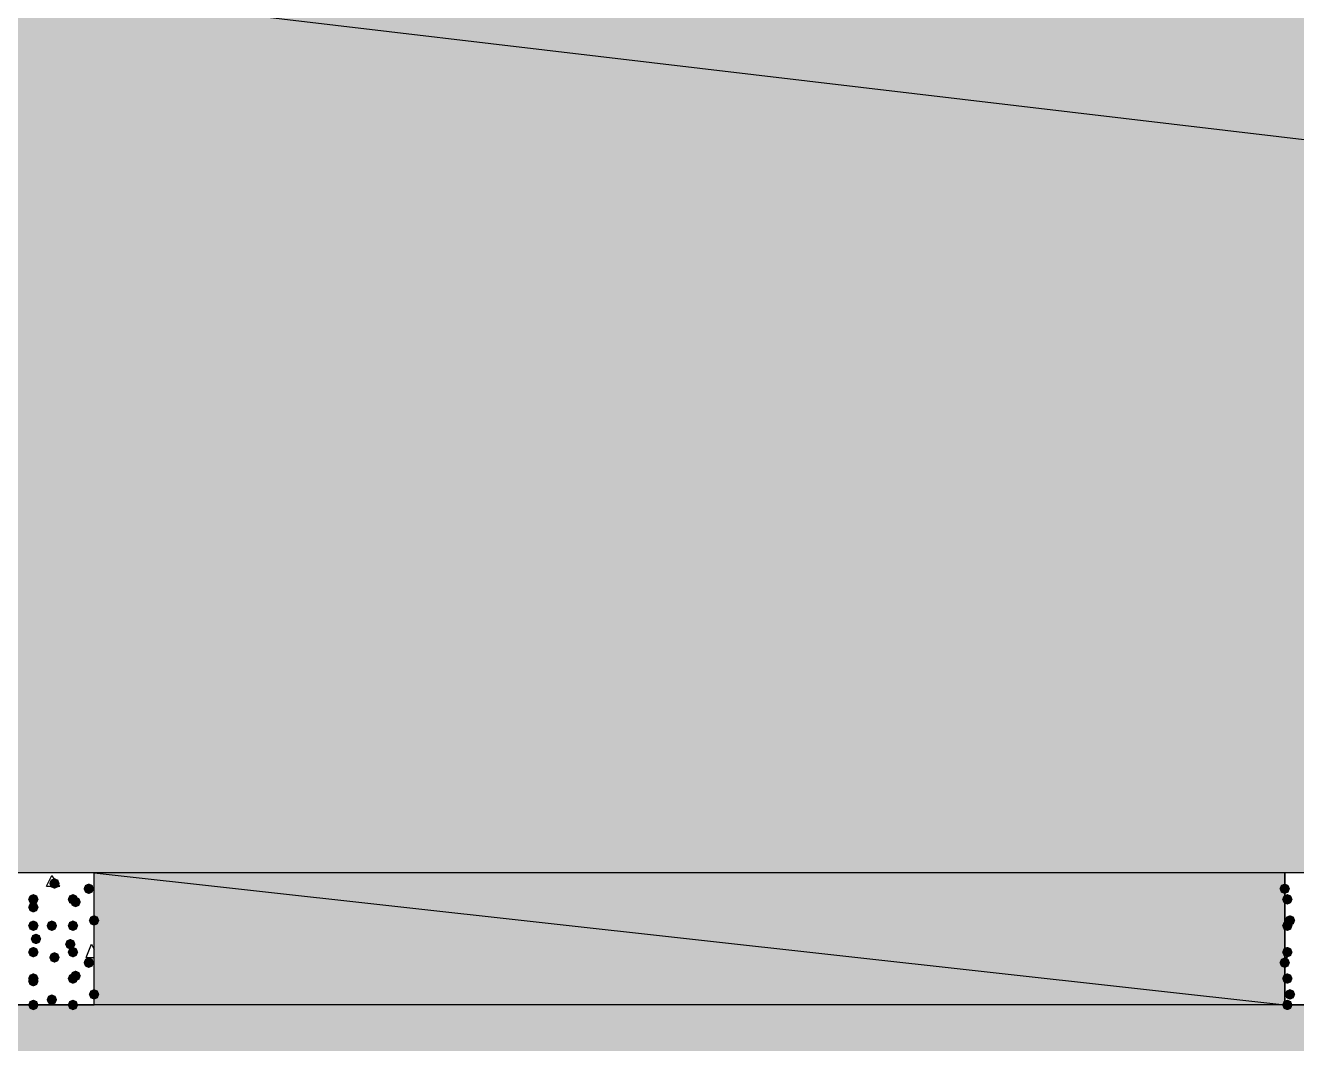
# Model space of a CAD drawing. Header units: millimetres. Extents: x 0 to 420, y 0 to 297.
# Drawn here: x 259.38 to 279.76, y 105.13 to 121.45 of the extents above; entities that cross this region are included whole.
import ezdxf

# ---------------------------------------------------------------- set-up
doc = ezdxf.new("R2010")
doc.units = ezdxf.units.MM
doc.layers.get('0').update_dxf_attribs({"linetype": 'CONTINUOUS'})

msp = doc.modelspace()

# ---------------------------------------------------------------- hatches: boundary and pattern name
at = {"true_color": 0x000008}
h = msp.add_hatch(color=0, dxfattribs=at)
h.paths.add_polyline_path([(379.518333, 126.915333), (218.101333, 126.915333), (379.518333, 107.865333)], flags=0)
h.paths.add_polyline_path([(218.101333, 126.915333), (379.518333, 107.865333), (218.101333, 107.865333)], flags=0)
h = msp.add_hatch(color=0, dxfattribs=at)
h.paths.add_polyline_path([(279.569333, 107.865333), (260.477, 107.865333), (279.569333, 105.748667)], flags=0)
h.paths.add_polyline_path([(260.477, 107.865333), (279.569333, 105.748667), (260.477, 105.748667)], flags=0)
at = {"true_color": 0x000007}
for points in [[(259.926667, 107.696), (259.901796, 107.636204), (259.842, 107.611333), (259.782204, 107.636204), (259.757333, 107.696), (259.782204, 107.755796), (259.842, 107.780667), (259.901796, 107.755796)], [(260.477, 107.611333), (260.452129, 107.551537), (260.392333, 107.526667), (260.332538, 107.551537), (260.307667, 107.611333), (260.332537, 107.671129), (260.392333, 107.696), (260.452129, 107.671129)], [(279.654, 107.611333), (279.629129, 107.551537), (279.569333, 107.526667), (279.509537, 107.551537), (279.484667, 107.611333), (279.509537, 107.671129), (279.569333, 107.696), (279.629129, 107.671129)], [(259.588, 107.442), (259.563129, 107.382204), (259.503333, 107.357333), (259.443537, 107.382204), (259.418667, 107.442), (259.443537, 107.501796), (259.503333, 107.526667), (259.563129, 107.501796)], [(260.223, 107.442), (260.198129, 107.382204), (260.138333, 107.357333), (260.078538, 107.382204), (260.053667, 107.442), (260.078537, 107.501796), (260.138333, 107.526667), (260.198129, 107.501796)], [(260.265333, 107.399667), (260.240462, 107.339871), (260.180667, 107.315), (260.120871, 107.339871), (260.096, 107.399667), (260.120871, 107.459462), (260.180667, 107.484333), (260.240462, 107.459463)], [(279.696333, 107.442), (279.671462, 107.382204), (279.611667, 107.357333), (279.551871, 107.382204), (279.527, 107.442), (279.551871, 107.501796), (279.611667, 107.526667), (279.671462, 107.501796)], [(259.588, 107.315), (259.563129, 107.255204), (259.503333, 107.230333), (259.443537, 107.255204), (259.418667, 107.315), (259.443537, 107.374796), (259.503333, 107.399667), (259.563129, 107.374796)], [(259.588, 107.018667), (259.563129, 106.958871), (259.503333, 106.934), (259.443537, 106.958871), (259.418667, 107.018667), (259.443537, 107.078462), (259.503333, 107.103333), (259.563129, 107.078463)], [(259.884333, 107.018667), (259.859462, 106.958871), (259.799667, 106.934), (259.739871, 106.958871), (259.715, 107.018667), (259.739871, 107.078462), (259.799667, 107.103333), (259.859462, 107.078463)], [(260.223, 107.018667), (260.198129, 106.958871), (260.138333, 106.934), (260.078538, 106.958871), (260.053667, 107.018667), (260.078537, 107.078462), (260.138333, 107.103333), (260.198129, 107.078463)], [(260.561667, 107.103333), (260.536796, 107.043538), (260.477, 107.018667), (260.417204, 107.043538), (260.392333, 107.103333), (260.417204, 107.163129), (260.477, 107.188), (260.536796, 107.163129)], [(279.696333, 107.018667), (279.671462, 106.958871), (279.611667, 106.934), (279.551871, 106.958871), (279.527, 107.018667), (279.551871, 107.078462), (279.611667, 107.103333), (279.671462, 107.078463)], [(279.738667, 107.103333), (279.713796, 107.043538), (279.654, 107.018667), (279.594204, 107.043538), (279.569333, 107.103333), (279.594204, 107.163129), (279.654, 107.188), (279.713796, 107.163129)], [(259.630333, 106.807), (259.605462, 106.747204), (259.545667, 106.722333), (259.485871, 106.747204), (259.461, 106.807), (259.485871, 106.866796), (259.545667, 106.891667), (259.605462, 106.866796)], [(259.588, 106.595333), (259.563129, 106.535538), (259.503333, 106.510667), (259.443537, 106.535538), (259.418667, 106.595333), (259.443537, 106.655129), (259.503333, 106.68), (259.563129, 106.655129)], [(260.180667, 106.722333), (260.155796, 106.662537), (260.096, 106.637667), (260.036204, 106.662537), (260.011333, 106.722333), (260.036204, 106.782129), (260.096, 106.807), (260.155796, 106.782129)], [(260.223, 106.595333), (260.198129, 106.535538), (260.138333, 106.510667), (260.078538, 106.535538), (260.053667, 106.595333), (260.078537, 106.655129), (260.138333, 106.68), (260.198129, 106.655129)], [(279.696333, 106.595333), (279.671462, 106.535538), (279.611667, 106.510667), (279.551871, 106.535538), (279.527, 106.595333), (279.551871, 106.655129), (279.611667, 106.68), (279.671462, 106.655129)], [(259.926667, 106.510667), (259.901796, 106.450871), (259.842, 106.426), (259.782204, 106.450871), (259.757333, 106.510667), (259.782204, 106.570462), (259.842, 106.595333), (259.901796, 106.570463)], [(260.477, 106.426), (260.452129, 106.366204), (260.392333, 106.341333), (260.332538, 106.366204), (260.307667, 106.426), (260.332537, 106.485796), (260.392333, 106.510667), (260.452129, 106.485796)], [(279.654, 106.426), (279.629129, 106.366204), (279.569333, 106.341333), (279.509537, 106.366204), (279.484667, 106.426), (279.509537, 106.485796), (279.569333, 106.510667), (279.629129, 106.485796)], [(259.588, 106.172), (259.563129, 106.112204), (259.503333, 106.087333), (259.443537, 106.112204), (259.418667, 106.172), (259.443537, 106.231796), (259.503333, 106.256667), (259.563129, 106.231796)], [(259.588, 106.129667), (259.563129, 106.069871), (259.503333, 106.045), (259.443537, 106.069871), (259.418667, 106.129667), (259.443537, 106.189462), (259.503333, 106.214333), (259.563129, 106.189463)], [(260.223, 106.172), (260.198129, 106.112204), (260.138333, 106.087333), (260.078538, 106.112204), (260.053667, 106.172), (260.078537, 106.231796), (260.138333, 106.256667), (260.198129, 106.231796)], [(260.265333, 106.214333), (260.240462, 106.154537), (260.180667, 106.129667), (260.120871, 106.154537), (260.096, 106.214333), (260.120871, 106.274129), (260.180667, 106.299), (260.240462, 106.274129)], [(279.696333, 106.172), (279.671462, 106.112204), (279.611667, 106.087333), (279.551871, 106.112204), (279.527, 106.172), (279.551871, 106.231796), (279.611667, 106.256667), (279.671462, 106.231796)], [(260.561667, 105.918), (260.536796, 105.858204), (260.477, 105.833333), (260.417204, 105.858204), (260.392333, 105.918), (260.417204, 105.977796), (260.477, 106.002667), (260.536796, 105.977796)], [(279.738667, 105.918), (279.713796, 105.858204), (279.654, 105.833333), (279.594204, 105.858204), (279.569333, 105.918), (279.594204, 105.977796), (279.654, 106.002667), (279.713796, 105.977796)], [(259.588, 105.748667), (259.563129, 105.688871), (259.503333, 105.664), (259.443537, 105.688871), (259.418667, 105.748667), (259.443537, 105.808462), (259.503333, 105.833333), (259.563129, 105.808463)], [(259.884333, 105.833333), (259.859462, 105.773538), (259.799667, 105.748667), (259.739871, 105.773538), (259.715, 105.833333), (259.739871, 105.893129), (259.799667, 105.918), (259.859462, 105.893129)], [(260.223, 105.748667), (260.198129, 105.688871), (260.138333, 105.664), (260.078538, 105.688871), (260.053667, 105.748667), (260.078537, 105.808462), (260.138333, 105.833333), (260.198129, 105.808463)], [(279.696333, 105.748667), (279.671462, 105.688871), (279.611667, 105.664), (279.551871, 105.688871), (279.527, 105.748667), (279.551871, 105.808462), (279.611667, 105.833333), (279.671462, 105.808463)]]:
    msp.add_hatch(color=0, dxfattribs=at).paths.add_polyline_path(points, flags=0)
at = {"true_color": 0x000008}
h = msp.add_hatch(color=0, dxfattribs=at)
h.paths.add_polyline_path([(379.518333, 105.748667), (33.401, 105.748667), (379.518333, 86.656333)], flags=0)
h.paths.add_polyline_path([(33.401, 105.748667), (379.518333, 86.656333), (33.401, 86.656333)], flags=0)

# ---------------------------------------------------------------- linework, layer by layer
at = {"color": 0, "true_color": 0x000008}
for points in [[(379.518333, 126.915333), (218.101333, 126.915333), (379.518333, 107.865333)], [(218.101333, 126.915333), (379.518333, 107.865333), (218.101333, 107.865333)], [(279.569333, 107.865333), (260.477, 107.865333), (279.569333, 105.748667)], [(260.477, 107.865333), (279.569333, 105.748667), (260.477, 105.748667)], [(379.518333, 105.748667), (33.401, 105.748667), (379.518333, 86.656333)]]:
    msp.add_lwpolyline(points, close=True, dxfattribs=at)
at = {"color": 0, "true_color": 0x000007}
for points in [[(258.360333, 107.865333), (258.360333, 105.748667), (260.477, 105.748667), (260.477, 107.865333)], [(279.569333, 107.865333), (279.569333, 105.748667), (281.686, 105.748667), (281.686, 107.865333)]]:
    msp.add_lwpolyline(points, close=True, dxfattribs=at)
for points in [[(259.715, 107.653667), (259.799667, 107.823)], [(259.715, 107.653667), (259.926667, 107.653667)], [(259.926667, 107.653667), (259.799667, 107.823)], [(260.35, 106.510667), (260.434667, 106.722333), (260.477, 106.637667)], [(279.611667, 106.510667), (279.569333, 106.637667)], [(260.35, 106.510667), (260.477, 106.510667)], [(279.569333, 106.510667), (279.611667, 106.510667)]]:
    msp.add_lwpolyline(points, dxfattribs=at)

doc.saveas('drawing.dxf')
